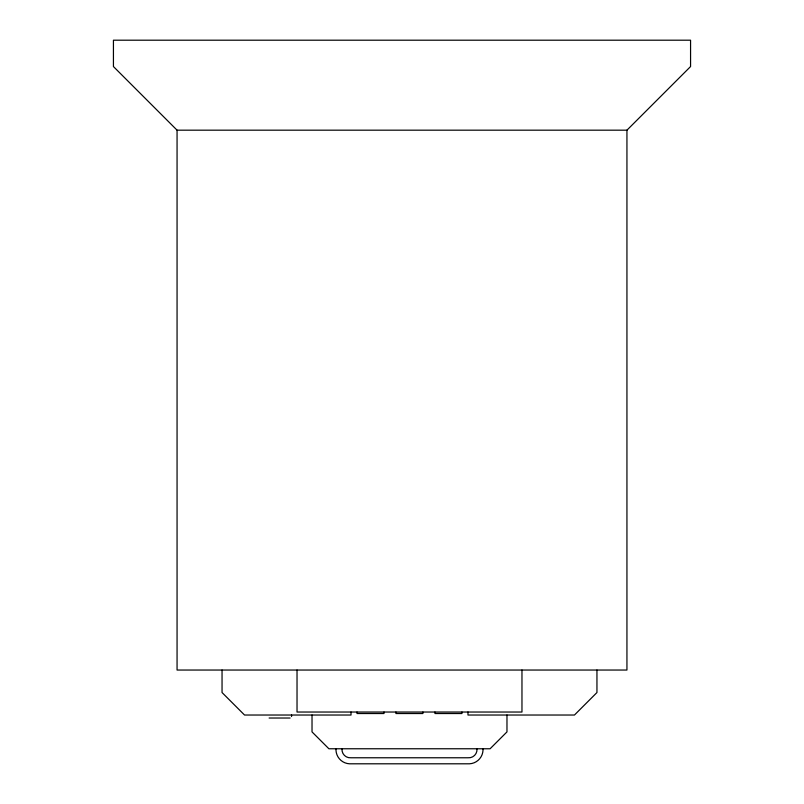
<?xml version="1.0" encoding="UTF-8"?>
<svg xmlns="http://www.w3.org/2000/svg" width="804" height="804" viewBox="0 0 804 804"><rect width="100%" height="100%" fill="white"/><g stroke="black" fill="none" stroke-linecap="round" stroke-linejoin="round"><path stroke-width="1.21" d="M336.012 748.765L335.982 750.283A14.261 14.261 0 0 0 349.499 763.8L469.496 763.8A14.261 14.261 0 0 0 483.013 750.283L482.983 748.765M626.939 130.178L690.566 66.551L690.566 40.2L113.434 40.2L113.434 66.551L177.061 130.178L177.061 670.044L626.939 670.044L626.939 130.178L177.061 130.178M269.119 718.022L290.113 718.022M596.95 670.044L596.95 692.535L574.458 715.027L467.978 715.027L467.978 712.032M521.967 670.044L521.967 712.032L297.028 712.032L297.028 670.044M506.972 715.027L506.972 731.901L490.098 748.765L328.896 748.765L312.022 731.901L312.022 715.027M461.948 712.032L461.948 713.53L434.954 713.53L434.954 712.032M422.914 712.032L422.914 713.53L395.92 713.53L395.92 712.032M384 712.032L384 713.53L357.016 713.53L357.016 712.032M351.016 712.032L351.016 715.027L244.537 715.027L222.045 692.535L222.045 670.044M291.571 715.027L291.571 716.525M342.012 748.765A8.251 8.251 0 0 0 351.016 757.77L467.978 757.77A8.251 8.251 0 0 0 476.983 748.765"/></g></svg>
